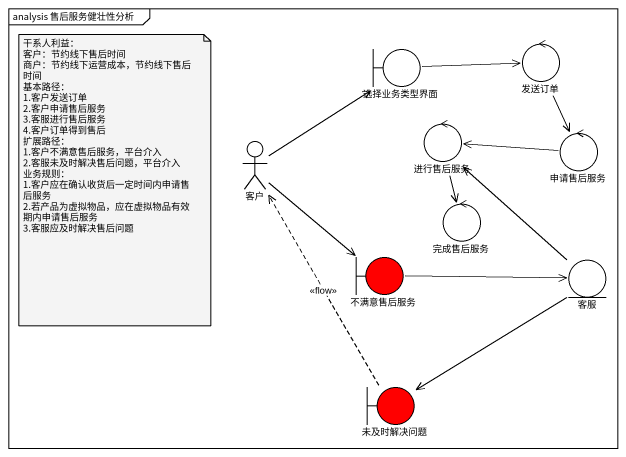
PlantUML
@startuml
mainframe analysis 售后服务健壮性分析
boundary 选择业务类型界面
control 发送订单
actor 客户
control 进行售后服务
control 申请售后服务
control 完成售后服务
boundary 不满意售后服务 #FF0000
entity 客服
boundary 未及时解决问题 #FF0000
选择业务类型界面 -right-> 发送订单
发送订单 --> 申请售后服务
客户 -up-> 选择业务类型界面
客户 --> 不满意售后服务
进行售后服务 --> 完成售后服务
申请售后服务 -left-> 进行售后服务
不满意售后服务 -right-> 客服
客服 -up-> 进行售后服务
客服 --> 未及时解决问题
未及时解决问题 .up.> 客户 : <<flow>>
note as N1
  干系人利益：
  客户：节约线下售后时间
  商户：节约线下运营成本，节约线下售后时间
  基本路径：
  1.客户发送订单
  2.客户申请售后服务
  3.客服进行售后服务
  4.客户订单得到售后
  扩展路径：
  1.客户不满意售后服务，平台介入
  2.客服未及时解决售后问题，平台介入
  业务规则：
  1.客户应在确认收货后一定时间内申请售后服务
  2.若产品为虚拟物品，应在虚拟物品有效期内申请售后服务
  3.客服应及时解决售后问题
end note
@enduml
